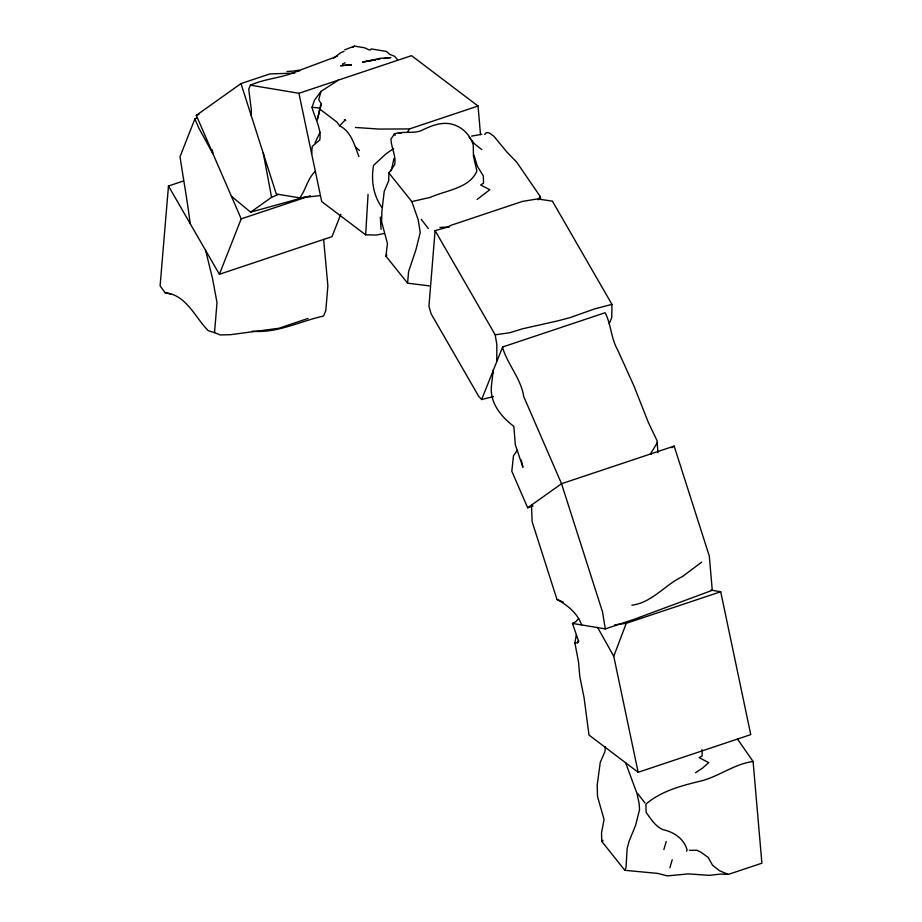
<?xml version="1.0" encoding="UTF-8"?>
<svg xmlns="http://www.w3.org/2000/svg" width="922" height="922" viewBox="0 0 922 922"><rect width="100%" height="100%" fill="white"/><g stroke="black" fill="none" stroke-linecap="round" stroke-linejoin="round"><path stroke-width="1.38" d="M388.9 172.967L411.834 201.595L430.39 197.354C445.868 190.266 469.471 188.491 476.916 171.008L473.435 156.198L473.274 145.088C469.459 131.777 456.263 121.762 441.984 123.583C434.089 124.286 427.059 127.962 419.936 131.131C411.558 133.552 402.522 131.062 394.397 133.967L390.997 139.061C391.159 147.82 396.276 155.68 394.708 164.623L388.9 172.967L388.738 180.758L384.22 191.361L381.938 210.988L381.593 221.706M321.409 103.921C318.666 108.98 319.381 114.754 317.087 120.091L321.409 103.921L318.735 99.806L321.029 91.382L338.489 80.064M311.659 153.813L312.212 146.437L319.796 139.925C321.617 128.665 314.679 118.004 312.005 107.332L314.529 100.118L321.029 91.382M251.095 115.238L251.429 110.801L248.733 89.18L250.415 85.17C265.709 78.358 282.927 77.955 298.071 70.879M429.422 285.912L407.582 283.169L408.596 271.541L415.926 249.758L420.236 232.528L418.173 219.747L411.834 201.595M183.409 181.012L168.472 186.002L160.105 285.855L165.096 292.712L171.066 294.187M165.096 292.712C186.59 294.982 194.83 317.203 208.257 330.687L214.503 332.635L217.016 302.6L212.463 278.237L205.594 250.369M609.212 323.887L611.782 317.364L611.943 304.375L552.405 201.134L537.342 198.945L522.405 201.422L451.054 225.279L447.216 227.238L435.092 230.615L428.937 306.288L431.104 313.803L478.668 396.264L481.63 399.537L493.454 396.552M737.473 739.041L753.09 761.468L761.895 863.188L728.253 874.425L720.451 874.068L709.444 875.358L688.192 873.895L667.298 875.9L657.801 873.422L624.828 870.299L601.709 841.302L601.547 832.831L604.06 819.404L597.514 796.527L597.191 785.164L600.257 762.367L604.901 751.707L605.443 746.543M384.336 233.45L376.476 235.052L365.654 234.856L368.062 194.335M711.023 590.115L720.704 591.74L750.762 734.627L638.151 772.267L588.985 735.03L584.087 697.758L579.788 676.437L578.532 662.077L574.89 642.945L576.377 634.693M393.936 158.63L391.251 170.766M574.89 642.945L577.598 642.738L578.232 640.099L572.493 623.422L575.812 621.716L578.647 618.524M407.582 283.169L385.938 256.155L387.447 243.431L381.616 221.868M663.875 849.519L666.237 841.521M669.856 867.821L672.242 859.777M638.151 772.267L613.752 656.268L626.28 623.295L720.704 591.74M686.602 851.283L687.097 849.842C683.64 838.179 673.671 831.955 662.469 829.5C655.023 825.87 650.736 818.805 646.126 812.305L645.93 804.168C660.982 790.972 682.026 785.532 701.377 780.911C719.483 776.128 734.315 764.027 753.09 761.468M197.354 117.728L194.865 118.996L180.009 156.717C183.374 178.983 187.443 201.169 190.163 223.608M168.472 186.002L219.39 274.283L241.207 218.871L196.294 115.354L240.988 83.591L269.881 73.933L294.74 73.092M340.829 214.215L332.001 236.643L219.39 274.283M481.63 399.537L502.617 346.995L605.109 312.742C611.171 324.187 610.906 338.328 617.625 349.841L633.944 385.949L648.466 422.725L657.04 440.658L657.974 452.829M314.99 142.898L320.095 132.18M624.828 870.299L626.038 867.487L627.121 848.494L629.242 840.829L635.581 825.409L639.522 809.723L639.153 803.581L636.964 793.45L625.623 762.771M484.707 134.451L486.367 132.595L489.121 132.872L493.846 136.214L507.192 152.395L516.62 162.042L540.119 196.363L538.068 199.832M407.57 132.053L409.495 128.93L478.034 106.018L480.5 134.531M577.598 642.738L578.843 640.79M397.543 59.769L394.789 56.369L389.626 54.306L386.514 51.459L371.289 48.912L370.437 49.961L369.123 49.892L364.57 47.794L354.451 46.1L352.826 47.437M657.444 442.514L650.344 454.039L651.393 453.924M240.988 83.591L276.266 193.966L299.8 197.907C305.989 189.494 307.556 178.522 315.336 171.296M517.461 450.293L513.496 455.629L511.814 471.223L527.672 507.792L533.1 505.982M385.938 256.155L386.917 254.898M319.381 108.784L336.703 121.9L339.596 125.818L345.174 120.021M601.709 841.302L602.758 840.23M333.568 58.19L340.587 52.785L343.987 51.355M701.654 562.132L682.637 576.434M231.376 196.202L250.634 212.175L271.575 197.296L278.214 194.542M527.672 507.792L561.544 483.727L674.155 446.087L709.295 556.047L712.268 590.322L634.601 619.123L605.305 628.908L572.493 623.422M671.896 447.689L674.155 446.087M477.147 199.417L489.801 189.713L480.604 184.93L483.531 183.224L483.301 175.895L477.308 166.121L473.977 155.069M695.58 772.705L702.506 768.13L708.718 762.644L699.164 757.677L702.207 755.902L702.011 749.563M393.659 148.477L385.88 153.951L373.525 165.384C371.013 179.894 373.122 195.28 381.904 207.392M682.522 576.515C664.831 584.917 652.154 602.585 631.893 605.201M342.5 64.067L345.197 62.8M601.743 841.486L602.919 840.991M337.417 56.196L298.175 70.833M354.451 46.1L344.736 49.823M308.017 318.424L278.94 328.244L230.535 334.674L220.381 334.974L214.503 332.635M196.294 115.354L199.014 114.455M250.415 85.17L298.924 93.283L411.535 55.654L478.034 106.018M241.207 218.871L310.403 195.752M306.139 196.766L250.634 212.175M611.943 304.375L594.575 308.916L569.934 317.675L557.499 320.937L522.497 328.808L509.647 332.761L495.183 334.813L435.092 230.615M365.953 61.486L375.819 59.746L362.565 62.12L380.141 58.317L390.836 57.579L384.025 58.535M471.603 136.122L481.791 134.335M298.532 70.256L295.559 70.764L299.834 70.568L286.973 71.524M614.72 624.862L626.28 623.295M377.225 59.504L379.945 59.123M299.8 197.907L319.842 195.66M344.321 119.825L345.692 120.356M439.99 227.423L449.429 226.973M689.379 850.314L696.963 850.268L700.858 852.17L708.2 857.414L712.591 865.297L719.586 870.76L728.253 874.425M409.495 128.93L379.011 129.068L355.443 127.466M252.282 331.182C277.176 333.51 299.869 321.259 323.553 316.027L325.812 310.53L327.875 285.889L323.645 239.49M312.005 107.332L320.337 108.024M398.477 132.607L401.07 133.252M531.533 505.049L532.098 521.61L556.957 599.392L563.377 602.124M339.596 125.818C351.259 131.489 354.544 145.353 358.923 156.544M556.957 599.392C567.503 605.247 577.379 613.038 581.621 624.943M365.654 234.856L321.709 201.572L298.924 93.283M481.814 149.595L474.888 144.189L469.102 137.24M355.546 147.082L359.465 150.482M263.277 153.121L271.575 197.296M421.204 219.321L428.338 228.506M637.528 793.369L644.927 802.889M613.752 656.268L597.71 627.64M394.397 133.967L395.112 135.373M194.865 118.996L198.968 128.354L213.04 153.951L212.244 149.79M515.363 444.83L522.912 467.293L521.264 459.986M540.119 196.363L540.684 198.172M502.617 346.995L502.893 348.539C508.206 365.319 521.034 378.85 523.731 396.564L561.544 483.727L602.527 611.943L605.305 628.908M495.183 334.813L496.831 344.413L496.762 361.124M493.454 373.18L493.212 370.137L491.576 384.831C489.144 402.176 500.911 416.64 513.865 426.379L515.317 444.646M380.337 217.039L381.063 229.324M351.305 64.701L350.314 64.851L351.305 64.701M350.994 64.759L340.771 65.716L350.994 64.759"/></g></svg>
